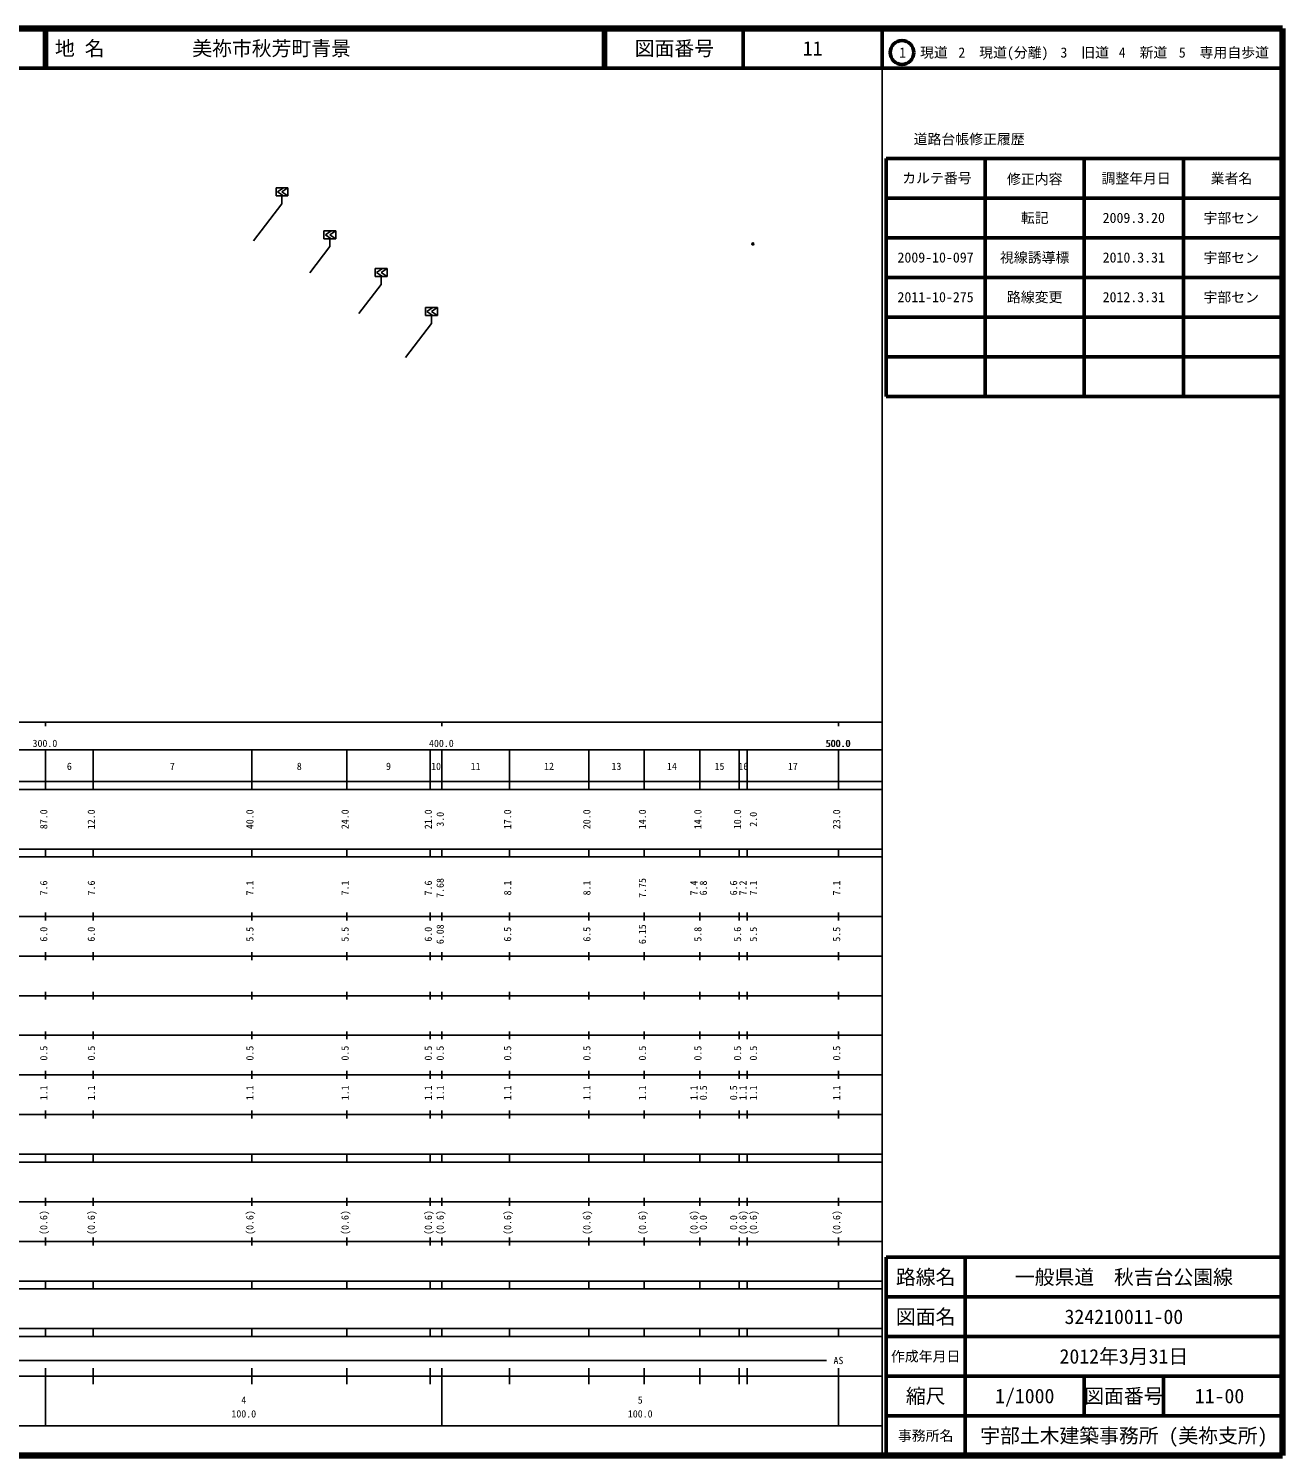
# Model space of a CAD drawing. Units: millimetres on the paper, with parts at other scales. Extents: x 40 to 680, y 20 to 380.
# Drawn here: x 363.7 to 680, y 20 to 380 of the extents above; entities that cross this region are included whole.
import ezdxf
from ezdxf.enums import TextEntityAlignment as Align

# ---------------------------------------------------------------- set-up
doc = ezdxf.new("R2010")
doc.units = ezdxf.units.MM
doc.header["$PDMODE"] = 32
doc.header["$PDSIZE"] = 0.5
doc.layers.add('M-OTRS', color=6, linetype='Continuous')
doc.layers.add('M-TTL-TXT', color=7, linetype='Continuous')
for name, color, linetype, lineweight in [('M-STR-STRC', 7, 'Continuous', 25), ('M-TTL', 2, 'Continuous', 140), ('M-TTL-BAND', 7, 'Continuous', 25), ('M-TTL-FRAM', 2, 'Continuous', 50), ('M-TTL-LINE', 7, 'Continuous', 50)]:
    doc.layers.add(name, color=color, linetype=linetype, lineweight=lineweight)
doc.styles.add('ＭＳ ゴシック', font='')
doc.styles.get('ＭＳ ゴシック').set_extended_font_data('MS Gothic')

msp = doc.modelspace()

# ---------------------------------------------------------------- linework, layer by layer
at = {"layer": 'M-OTRS'}
msp.add_point((546.437, 325.647), dxfattribs=at)
at = {"layer": 'M-STR-STRC'}
for p, q in [((426.143, 339.788), (429.143, 339.788)), ((426.143, 339.788), (426.143, 337.788)), ((426.518, 338.788), (428.018, 339.788)), ((428.018, 337.788), (426.518, 338.788)), ((427.643, 338.788), (429.143, 339.788)), ((429.143, 337.788), (427.643, 338.788)), ((429.143, 339.788), (429.143, 337.788)), ((420.459, 326.424), (427.643, 335.788)), ((429.143, 337.788), (426.143, 337.788)), ((427.643, 337.788), (427.643, 335.788)), ((438.202, 328.972), (441.202, 328.972)), ((438.202, 328.972), (438.202, 326.972)), ((438.577, 327.972), (440.077, 328.972)), ((440.077, 326.972), (438.577, 327.972)), ((439.702, 327.972), (441.202, 328.972)), ((441.202, 326.972), (439.702, 327.972)), ((441.202, 328.972), (441.202, 326.972)), ((434.644, 318.379), (439.702, 324.972)), ((441.202, 326.972), (438.202, 326.972)), ((439.702, 326.972), (439.702, 324.972)), ((451.134, 319.435), (454.134, 319.435)), ((451.134, 319.435), (451.134, 317.435)), ((454.134, 317.435), (451.134, 317.435)), ((451.509, 318.435), (453.009, 319.435)), ((453.009, 317.435), (451.509, 318.435)), ((452.634, 318.435), (454.134, 319.435)), ((454.134, 317.435), (452.634, 318.435)), ((452.634, 317.435), (452.634, 315.435)), ((454.134, 319.435), (454.134, 317.435)), ((447.015, 308.112), (452.634, 315.435)), ((463.841, 309.606), (466.841, 309.606)), ((463.841, 309.606), (463.841, 307.606)), ((464.216, 308.606), (465.716, 309.606)), ((465.341, 308.606), (466.841, 309.606)), ((466.841, 309.606), (466.841, 307.606)), ((466.841, 307.606), (463.841, 307.606)), ((465.716, 307.606), (464.216, 308.606)), ((466.841, 307.606), (465.341, 308.606)), ((465.341, 307.606), (465.341, 305.606)), ((458.765, 297.035), (465.341, 305.606))]:
    msp.add_line(p, q, dxfattribs=at)
at = {"layer": 'M-TTL'}
for p, q in [((680, 380), (40, 380)), ((680, 20), (680, 380)), ((40, 20), (680, 20))]:
    msp.add_line(p, q, dxfattribs=at)
at = {"layer": 'M-TTL-BAND'}
for p, q in [((579, 20), (579, 370)), ((40, 205), (579, 205)), ((368, 205), (368, 204)), ((468, 205), (468, 204)), ((568, 205), (568, 204)), ((68, 198), (579, 198)), ((368, 188), (368, 198)), ((380, 188), (380, 198)), ((420, 188), (420, 198)), ((444, 188), (444, 198)), ((465, 188), (465, 198)), ((468, 188), (468, 198)), ((485, 188), (485, 198)), ((505, 188), (505, 198)), ((519, 188), (519, 198)), ((533, 188), (533, 198)), ((543, 188), (543, 198)), ((545, 188), (545, 198)), ((568, 188), (568, 198)), ((40, 190), (579, 190)), ((40, 188), (579, 188)), ((40, 173), (579, 173)), ((368, 171), (368, 173)), ((380, 171), (380, 173)), ((420, 171), (420, 173)), ((444, 171), (444, 173)), ((465, 171), (465, 173)), ((468, 171), (468, 173)), ((485, 171), (485, 173)), ((505, 171), (505, 173)), ((519, 171), (519, 173)), ((533, 171), (533, 173)), ((543, 171), (543, 173)), ((545, 171), (545, 173)), ((568, 171), (568, 173)), ((40, 171), (579, 171)), ((40, 156), (579, 156)), ((368, 155), (368, 157)), ((380, 155), (380, 157)), ((420, 155), (420, 157)), ((444, 155), (444, 157)), ((465, 155), (465, 157)), ((468, 155), (468, 157)), ((485, 155), (485, 157)), ((505, 155), (505, 157)), ((519, 155), (519, 157)), ((533, 155), (533, 157)), ((543, 155), (543, 157)), ((545, 155), (545, 157)), ((568, 155), (568, 157)), ((46, 146), (579, 146)), ((368, 145), (368, 147)), ((380, 145), (380, 147)), ((420, 145), (420, 147)), ((444, 145), (444, 147)), ((465, 145), (465, 147)), ((468, 145), (468, 147)), ((485, 145), (485, 147)), ((505, 145), (505, 147)), ((519, 145), (519, 147)), ((533, 145), (533, 147)), ((543, 145), (543, 147)), ((545, 145), (545, 147)), ((568, 145), (568, 147)), ((368, 135), (368, 137)), ((380, 135), (380, 137)), ((420, 135), (420, 137)), ((444, 135), (444, 137)), ((465, 135), (465, 137)), ((468, 135), (468, 137)), ((485, 135), (485, 137)), ((505, 135), (505, 137)), ((519, 135), (519, 137)), ((533, 135), (533, 137)), ((543, 135), (543, 137)), ((545, 135), (545, 137)), ((568, 135), (568, 137)), ((52, 136), (579, 136)), ((46, 126), (579, 126)), ((368, 125), (368, 127)), ((380, 125), (380, 127)), ((420, 125), (420, 127)), ((444, 125), (444, 127)), ((465, 125), (465, 127)), ((468, 125), (468, 127)), ((485, 125), (485, 127)), ((505, 125), (505, 127)), ((519, 125), (519, 127)), ((533, 125), (533, 127)), ((543, 125), (543, 127)), ((545, 125), (545, 127)), ((568, 125), (568, 127)), ((52, 116), (579, 116)), ((368, 115), (368, 117)), ((380, 115), (380, 117)), ((420, 115), (420, 117)), ((444, 115), (444, 117)), ((465, 115), (465, 117)), ((468, 115), (468, 117)), ((485, 115), (485, 117)), ((505, 115), (505, 117)), ((519, 115), (519, 117)), ((533, 115), (533, 117)), ((543, 115), (543, 117)), ((545, 115), (545, 117)), ((568, 115), (568, 117)), ((46, 106), (579, 106)), ((368, 105), (368, 107)), ((380, 105), (380, 107)), ((420, 105), (420, 107)), ((444, 105), (444, 107)), ((465, 105), (465, 107)), ((468, 105), (468, 107)), ((485, 105), (485, 107)), ((505, 105), (505, 107)), ((519, 105), (519, 107)), ((533, 105), (533, 107)), ((543, 105), (543, 107)), ((545, 105), (545, 107)), ((568, 105), (568, 107)), ((40, 96), (579, 96)), ((40, 94), (579, 94)), ((368, 94), (368, 96)), ((380, 94), (380, 96)), ((420, 94), (420, 96)), ((444, 94), (444, 96)), ((465, 94), (465, 96)), ((468, 94), (468, 96)), ((485, 94), (485, 96)), ((505, 94), (505, 96)), ((519, 94), (519, 96)), ((533, 94), (533, 96)), ((543, 94), (543, 96)), ((545, 94), (545, 96)), ((568, 94), (568, 96)), ((49, 84), (579, 84)), ((368, 83), (368, 85)), ((380, 83), (380, 85)), ((420, 83), (420, 85)), ((444, 83), (444, 85)), ((465, 83), (465, 85)), ((468, 83), (468, 85)), ((485, 83), (485, 85)), ((505, 83), (505, 85)), ((519, 83), (519, 85)), ((533, 83), (533, 85)), ((543, 83), (543, 85)), ((545, 83), (545, 85)), ((568, 83), (568, 85)), ((40, 74), (579, 74)), ((368, 73), (368, 75)), ((380, 73), (380, 75)), ((420, 73), (420, 75)), ((444, 73), (444, 75)), ((465, 73), (465, 75)), ((468, 73), (468, 75)), ((485, 73), (485, 75)), ((505, 73), (505, 75)), ((519, 73), (519, 75)), ((533, 73), (533, 75)), ((543, 73), (543, 75)), ((545, 73), (545, 75)), ((568, 73), (568, 75)), ((40, 64), (579, 64)), ((40, 62), (579, 62)), ((368, 62), (368, 64)), ((380, 62), (380, 64)), ((420, 62), (420, 64)), ((444, 62), (444, 64)), ((465, 62), (465, 64)), ((468, 62), (468, 64)), ((485, 62), (485, 64)), ((505, 62), (505, 64)), ((519, 62), (519, 64)), ((533, 62), (533, 64)), ((543, 62), (543, 64)), ((545, 62), (545, 64)), ((568, 62), (568, 64)), ((40, 52), (579, 52)), ((368, 50), (368, 52)), ((380, 50), (380, 52)), ((420, 50), (420, 52)), ((444, 50), (444, 52)), ((465, 50), (465, 52)), ((468, 50), (468, 52)), ((485, 50), (485, 52)), ((505, 50), (505, 52)), ((519, 50), (519, 52)), ((533, 50), (533, 52)), ((543, 50), (543, 52)), ((545, 50), (545, 52)), ((568, 50), (568, 52)), ((40, 50), (579, 50)), ((71, 44), (565, 44)), ((40, 40), (579, 40)), ((368, 27.5), (368, 42)), ((380, 38), (380, 42)), ((420, 38), (420, 42)), ((444, 38), (444, 42)), ((465, 38), (465, 42)), ((468, 27.5), (468, 42)), ((485, 38), (485, 42)), ((505, 38), (505, 42)), ((519, 38), (519, 42)), ((533, 38), (533, 42)), ((543, 38), (543, 42)), ((545, 38), (545, 42)), ((568, 27.5), (568, 42)), ((68, 27.5), (579, 27.5))]:
    msp.add_line(p, q, dxfattribs=at)
at = {"layer": 'M-TTL-FRAM'}
for p, q in [((580, 347.197), (580, 287.197)), ((580, 347.197), (680, 347.197)), ((580, 287.197), (680, 287.197)), ((680, 70), (580, 70)), ((580, 70), (580, 20))]:
    msp.add_line(p, q, dxfattribs=at)
at = {"layer": 'M-TTL-LINE'}
for p, q in [((367.75, 380), (367.75, 370)), ((368.25, 380), (368.25, 370)), ((508.747, 380), (508.747, 370)), ((509.247, 380), (509.247, 370)), ((543.997, 380), (543.997, 370)), ((579, 380), (579, 370)), ((40, 370), (680, 370)), ((605, 347.197), (605, 287.197)), ((630, 347.197), (630, 287.197)), ((655, 347.197), (655, 287.197)), ((580, 337.197), (680, 337.197)), ((580, 327.197), (680, 327.197)), ((580, 317.197), (680, 317.197)), ((580, 307.197), (680, 307.197)), ((580, 297.197), (680, 297.197)), ((600, 70), (600, 20)), ((680, 60), (580, 60)), ((680, 50), (580, 50)), ((680, 40), (580, 40)), ((630, 40), (630, 30)), ((650, 40), (650, 30)), ((680, 30), (580, 30))]:
    msp.add_line(p, q, dxfattribs=at)
msp.add_circle((584.031, 373.958), 3, dxfattribs=at)

# ---------------------------------------------------------------- texts
at = {"layer": 'M-TTL-BAND', "style": 'ＭＳ ゴシック'}
for s, p in [('300.0', (367.844, 198.195)), ('400.0', (467.844, 198.195)), ('500.0', (567.844, 198.195)), ('500.0', (568, 198.195)), ('6', (374, 192.405)), ('7', (400, 192.405)), ('8', (432, 192.405)), ('9', (454.5, 192.405)), ('10', (466.5, 192.405)), ('11', (476.5, 192.405)), ('12', (495, 192.405)), ('13', (512, 192.405)), ('14', (526, 192.405)), ('15', (538, 192.405)), ('16', (544, 192.405)), ('17', (556.5, 192.405)), ('AS', (568, 42.5)), ('4', (418, 32.523)), ('5', (518, 32.523)), ('100.0', (418, 29.033)), ('100.0', (518, 29.033))]:
    msp.add_text(s, height=1.833, dxfattribs=at).set_placement(p, align=Align.BOTTOM_CENTER)
for s, p in [('87.0', (369, 180.5)), ('12.0', (381, 180.5)), ('40.0', (421, 180.5)), ('24.0', (445, 180.5)), ('21.0', (466, 180.5)), ('3.0', (469, 180.5)), ('17.0', (486, 180.5)), ('20.0', (506, 180.5)), ('14.0', (520, 180.5)), ('14.0', (534, 180.5)), ('10.0', (544, 180.5)), ('2.0', (548, 180.5)), ('23.0', (569, 180.5)), ('7.6', (369, 163.174)), ('7.6', (381, 163.174)), ('7.1', (421, 163.174)), ('7.1', (445, 163.174)), ('7.6', (466, 163.174)), ('7.68', (469, 163.174)), ('8.1', (486, 163.174)), ('8.1', (506, 163.174)), ('7.75', (520, 163.174)), ('7.4', (533, 163.174)), ('6.8', (535.37, 163.174)), ('6.6', (543, 163.174)), ('7.2', (545.37, 163.174)), ('7.1', (548, 163.174)), ('7.1', (569, 163.174)), ('6.0', (369, 151.5)), ('6.0', (381, 151.5)), ('5.5', (421, 151.5)), ('5.5', (445, 151.5)), ('6.0', (466, 151.5)), ('6.08', (469, 151.5)), ('6.5', (486, 151.5)), ('6.5', (506, 151.5)), ('6.15', (520, 151.5)), ('5.8', (534, 151.5)), ('5.6', (544, 151.5)), ('5.5', (548, 151.5)), ('5.5', (569, 151.5)), ('0.5', (369, 121.5)), ('0.5', (381, 121.5)), ('0.5', (421, 121.5)), ('0.5', (445, 121.5)), ('0.5', (466, 121.5)), ('0.5', (469, 121.5)), ('0.5', (486, 121.5)), ('0.5', (506, 121.5)), ('0.5', (520, 121.5)), ('0.5', (534, 121.5)), ('0.5', (544, 121.5)), ('0.5', (548, 121.5)), ('0.5', (569, 121.5)), ('1.1', (369, 111.5)), ('1.1', (381, 111.5)), ('1.1', (421, 111.5)), ('1.1', (445, 111.5)), ('1.1', (466, 111.5)), ('1.1', (469, 111.5)), ('1.1', (486, 111.5)), ('1.1', (506, 111.5)), ('1.1', (520, 111.5)), ('1.1', (533, 111.5)), ('0.5', (535.37, 111.5)), ('0.5', (543, 111.5)), ('1.1', (545.37, 111.5)), ('1.1', (548, 111.5)), ('1.1', (569, 111.5)), ('(0.6)', (369, 78.764)), ('(0.6)', (381, 78.764)), ('(0.6)', (421, 78.764)), ('(0.6)', (445, 78.764)), ('(0.6)', (466, 78.764)), ('(0.6)', (469, 78.764)), ('(0.6)', (486, 78.764)), ('(0.6)', (506, 78.764)), ('(0.6)', (520, 78.764)), ('(0.6)', (533, 78.764)), ('0.0', (535.37, 78.764)), ('0.0', (543, 78.764)), ('(0.6)', (545.37, 78.764)), ('(0.6)', (548, 78.764)), ('(0.6)', (569, 78.764))]:
    msp.add_text(s, height=1.833, rotation=90, dxfattribs=at).set_placement(p, align=Align.BOTTOM_CENTER)
at = {"layer": 'M-TTL-TXT', "style": 'ＭＳ ゴシック'}
for s, p in [('地 名', (370.38, 375)), ('美祢市秋芳町青景', (405.024, 375))]:
    msp.add_text(s, height=3.666, dxfattribs=at).set_placement(p, align=Align.MIDDLE_LEFT)
for s, height, p in [('図面番号', 3.666, (526.622, 375)), ('11', 3.666, (561.497, 375)), ('1\u3000現道', 2.566, (589.448, 373.958)), ('2\u3000現道(分離)', 2.566, (609.619, 373.958)), ('3\u3000旧道', 2.566, (630.121, 373.958)), ('4\u3000新道', 2.566, (644.824, 373.958)), ('5\u3000専用自歩道', 2.566, (665.228, 373.958)), ('道路台帳修正履歴', 2.566, (600.968, 352.113)), ('カルテ番号', 2.566, (592.839, 342.277)), ('修正内容', 2.566, (617.509, 342.023)), ('調整年月日', 2.566, (643.089, 342.197)), ('業者名', 2.566, (667.134, 342.197)), ('転記', 2.566, (617.5, 332.245)), ('2009.3.20', 2.566, (642.5, 332.245)), ('宇部セン', 2.566, (667.077, 332.189)), ('2009-10-097', 2.566, (592.5, 322.245)), ('視線誘導標', 2.566, (617.5, 322.245)), ('2010.3.31', 2.566, (642.5, 322.245)), ('宇部セン', 2.566, (667.077, 322.189)), ('2011-10-275', 2.566, (592.5, 312.245)), ('路線変更', 2.566, (617.5, 312.245)), ('2012.3.31', 2.566, (642.5, 312.245)), ('宇部セン', 2.566, (667.077, 312.189)), ('路線名', 3.666, (590, 65)), ('路線名', 3.666, (590, 65)), ('一般県道\u3000秋吉台公園線', 3.666, (640, 65)), ('図面名', 3.666, (590, 55)), ('図面名', 3.666, (590, 55)), ('324210011-00', 3.666, (640, 55)), ('2012年3月31日', 3.666, (640, 45)), ('作成年月日', 2.566, (590, 45)), ('作成年月日', 2.566, (590, 45)), ('縮尺', 3.666, (590, 35)), ('縮尺', 3.666, (590, 35)), ('1/1000', 3.666, (615, 35)), ('図面番号', 3.666, (640, 35)), ('図面番号', 3.666, (640, 35)), ('11-00', 3.666, (664.125, 35)), ('事務所名', 2.566, (590, 25)), ('事務所名', 2.566, (590, 25)), ('宇部土木建築事務所 (美祢支所)', 3.666, (640, 25))]:
    msp.add_text(s, height=height, dxfattribs=at).set_placement(p, align=Align.MIDDLE_CENTER)

doc.saveas('drawing.dxf')
